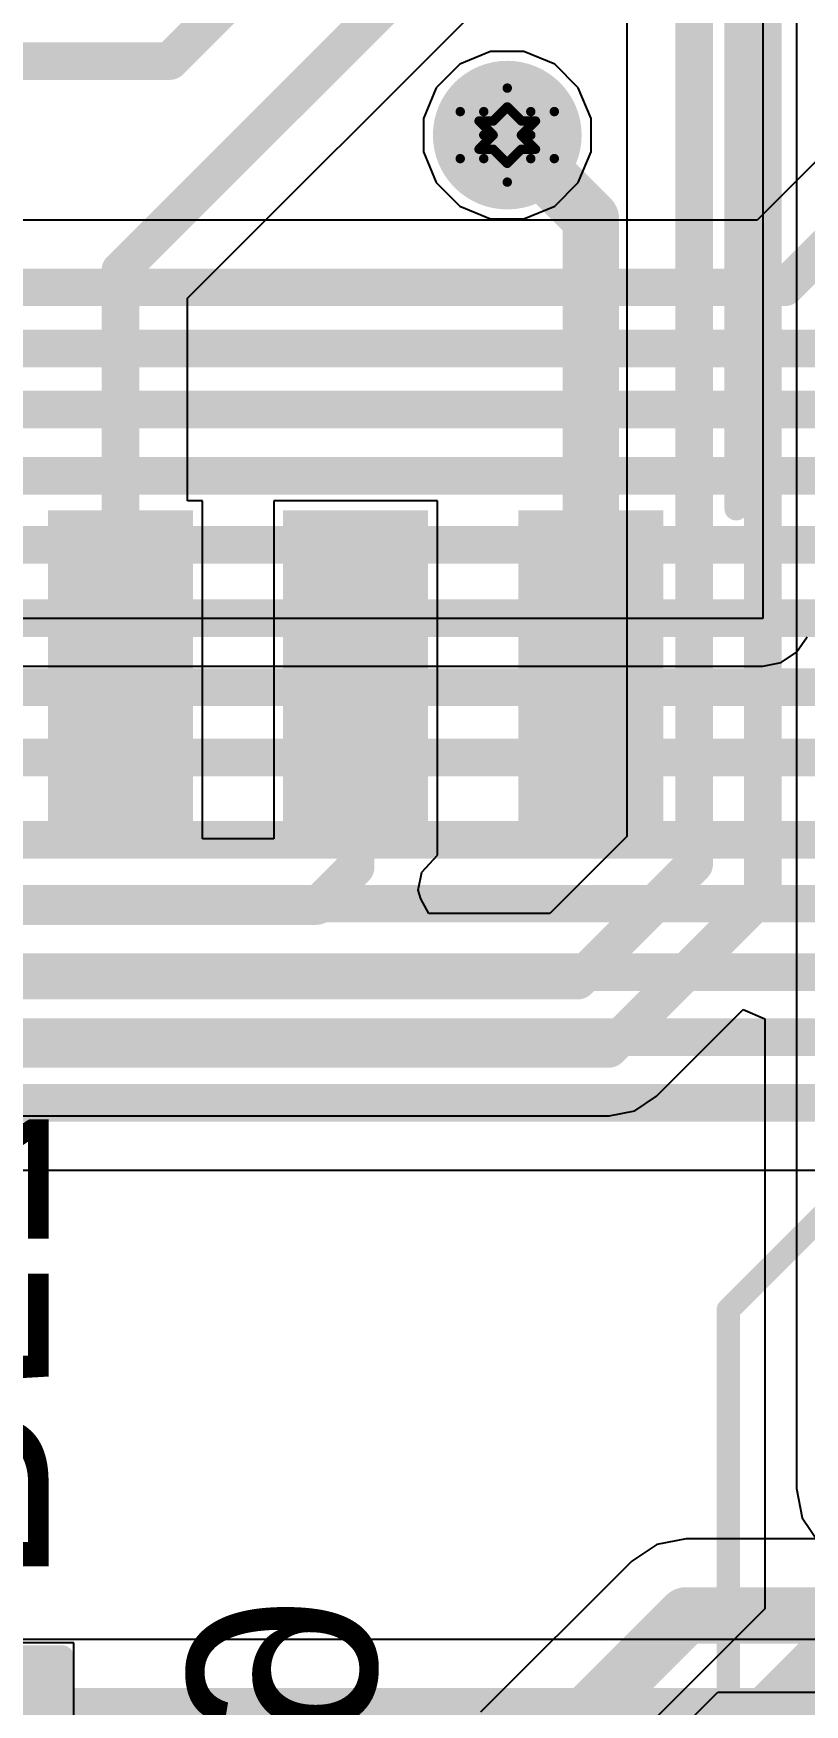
# Model space of a CAD drawing. Header units: inches. Extents: x -2.7 to 10.9, y -2.9 to 7.4.
# Drawn here: x 0.1083 to 0.2722, y 0.389 to 0.7445 of the extents above; entities that cross this region are included whole.
import ezdxf

# ---------------------------------------------------------------- set-up
doc = ezdxf.new("R2010")
doc.units = ezdxf.units.IN
doc.header["$MEASUREMENT"] = 0
for name, color, linetype in [('Board Outline', 216, 'Continuous'), ('Bottom Layer', 5, 'Continuous'), ('Bottom Overlay', 54, 'Continuous'), ('Bottom Paste', 16, 'Continuous'), ('Bottom Solder', 6, 'Continuous'), ('Drill Drawing', 1, 'Continuous'), ('Layer 2', 16, 'Continuous'), ('Layer 3', 76, 'Continuous'), ('Top Layer', 1, 'Continuous'), ('Top Overlay', 2, 'Continuous'), ('Top Paste', 8, 'Continuous'), ('Top Solder', 216, 'Continuous'), ('Via Holes', 16, 'Continuous')]:
    doc.layers.add(name, color=color, linetype=linetype)
doc.styles.add('Arial', font='', dxfattribs={"height": 0.2})
doc.styles.get('Arial').set_extended_font_data('Arial')

# ---------------------------------------------------------------- blocks, each defined once
blk = doc.blocks.new('SOIC_8__208______43')
at = {"layer": 'Top Layer'}
for points in [[(-0.17362, 0.03642), (-0.11024, 0.03642), (-0.11024, 0.01358), (-0.17362, 0.01358)], [(-0.17362, -0.01358), (-0.11024, -0.01358), (-0.11024, -0.03642), (-0.17362, -0.03642)], [(-0.17362, -0.06358), (-0.11024, -0.06358), (-0.11024, -0.08642), (-0.17362, -0.08642)]]:
    blk.add_hatch(color=1, dxfattribs=at).paths.add_polyline_path(points)
at = {"layer": 'Top Paste'}
for points in [[(-0.17362, 0.03642), (-0.11024, 0.03642), (-0.11024, 0.01358), (-0.17362, 0.01358)], [(-0.17362, -0.01358), (-0.11024, -0.01358), (-0.11024, -0.03642), (-0.17362, -0.03642)], [(-0.17362, -0.06358), (-0.11024, -0.06358), (-0.11024, -0.08642), (-0.17362, -0.08642)]]:
    blk.add_hatch(color=8, dxfattribs=at).paths.add_polyline_path(points)
at = {"layer": 'Top Solder'}
for points in [[(-0.17762, 0.04042), (-0.10624, 0.04042), (-0.10624, 0.00958), (-0.17762, 0.00958)], [(-0.17762, -0.00958), (-0.10624, -0.00958), (-0.10624, -0.04042), (-0.17762, -0.04042)], [(-0.17762, -0.05958), (-0.10624, -0.05958), (-0.10624, -0.09042), (-0.17762, -0.09042)]]:
    blk.add_hatch(color=216, dxfattribs=at).paths.add_polyline_path(points)
at = {"layer": 'Top Overlay'}
blk.add_lwpolyline([(-0.10591, -0.10591, 0.005, 0.005, 0), (0.10591, -0.10591, 0.005, 0.005, 0)], format="xyseb", dxfattribs=at)
blk.add_lwpolyline([(-0.10716, -0.10591, 0.0025, 0.0025, 1), (-0.10466, -0.10591, 0.0025, 0.0025, 1)], format="xyseb", close=True, dxfattribs=at)
blk = doc.blocks.new('R___0603_B_162')
at = {"layer": 'Bottom Layer'}
for points in [[(-0.045, -0.0175), (-0.045, 0.0175), (-0.015, 0.0175), (-0.015, -0.0175)], [(0.015, -0.0175), (0.015, 0.0175), (0.045, 0.0175), (0.045, -0.0175)]]:
    blk.add_hatch(color=5, dxfattribs=at).paths.add_polyline_path(points)
at = {"layer": 'Bottom Paste'}
for points in [[(-0.045, -0.0175), (-0.045, 0.0175), (-0.015, 0.0175), (-0.015, -0.0175)], [(0.015, -0.0175), (0.015, 0.0175), (0.045, 0.0175), (0.045, -0.0175)]]:
    blk.add_hatch(color=16, dxfattribs=at).paths.add_polyline_path(points)
at = {"layer": 'Bottom Solder'}
for points in [[(-0.049, -0.0215), (-0.049, 0.0215), (-0.011, 0.0215), (-0.011, -0.0215)], [(0.011, -0.0215), (0.011, 0.0215), (0.049, 0.0215), (0.049, -0.0215)]]:
    blk.add_hatch(color=6, dxfattribs=at).paths.add_polyline_path(points)
at = {"layer": 'Bottom Overlay'}
for points in [[(-0.048, 0.021, 0.005, 0.005, 0), (-0.048, -0.021, 0.005, 0.005, 0)], [(-0.048, 0.021, 0.005, 0.005, 0), (0.048, 0.021, 0.005, 0.005, 0)], [(0.048, 0.021, 0.005, 0.005, 0), (0.048, -0.021, 0.005, 0.005, 0)], [(-0.048, -0.021, 0.005, 0.005, 0), (0.048, -0.021, 0.005, 0.005, 0)]]:
    blk.add_lwpolyline(points, format="xyseb", dxfattribs=at)
for points in [[(-0.04925, 0.021, 0.0025, 0.0025, 1), (-0.04675, 0.021, 0.0025, 0.0025, 1)], [(-0.04925, 0.021, 0.0025, 0.0025, 1), (-0.04675, 0.021, 0.0025, 0.0025, 1)], [(0.04675, 0.021, 0.0025, 0.0025, 1), (0.04925, 0.021, 0.0025, 0.0025, 1)], [(0.04675, 0.021, 0.0025, 0.0025, 1), (0.04925, 0.021, 0.0025, 0.0025, 1)], [(-0.04925, -0.021, 0.0025, 0.0025, 1), (-0.04675, -0.021, 0.0025, 0.0025, 1)], [(-0.04925, -0.021, 0.0025, 0.0025, 1), (-0.04675, -0.021, 0.0025, 0.0025, 1)], [(0.04675, -0.021, 0.0025, 0.0025, 1), (0.04925, -0.021, 0.0025, 0.0025, 1)], [(0.04675, -0.021, 0.0025, 0.0025, 1), (0.04925, -0.021, 0.0025, 0.0025, 1)]]:
    blk.add_lwpolyline(points, format="xyseb", close=True, dxfattribs=at)
blk = doc.blocks.new('S___23_B_216')
at = {"layer": 'Bottom Layer'}
for points in [[(-0.05354, 0.05748), (-0.02126, 0.05748), (-0.02126, 0.02126), (-0.05354, 0.02126)], [(0.02126, 0.05748), (0.05354, 0.05748), (0.05354, 0.02126), (0.02126, 0.02126)], [(-0.01614, -0.02126), (0.01614, -0.02126), (0.01614, -0.05748), (-0.01614, -0.05748)]]:
    blk.add_hatch(color=5, dxfattribs=at).paths.add_polyline_path(points)
at = {"layer": 'Bottom Paste'}
for points in [[(-0.05354, 0.05748), (-0.02126, 0.05748), (-0.02126, 0.02126), (-0.05354, 0.02126)], [(0.02126, 0.05748), (0.05354, 0.05748), (0.05354, 0.02126), (0.02126, 0.02126)], [(-0.01614, -0.02126), (0.01614, -0.02126), (0.01614, -0.05748), (-0.01614, -0.05748)]]:
    blk.add_hatch(color=16, dxfattribs=at).paths.add_polyline_path(points)
at = {"layer": 'Bottom Solder'}
for points in [[(-0.05754, 0.06148), (-0.01726, 0.06148), (-0.01726, 0.01726), (-0.05754, 0.01726)], [(0.01726, 0.06148), (0.05754, 0.06148), (0.05754, 0.01726), (0.01726, 0.01726)], [(-0.02014, -0.01726), (0.02014, -0.01726), (0.02014, -0.06148), (-0.02014, -0.06148)]]:
    blk.add_hatch(color=6, dxfattribs=at).paths.add_polyline_path(points)
at = {"layer": 'Bottom Overlay'}
for points in [[(-0.066, 0.051, 0.005, 0.005, 0), (-0.066, 0.041, 0.005, 0.005, 0)], [(-0.066, 0.051, 0.005, 0.005, 0), (-0.061, 0.046, 0.005, 0.005, 0)], [(-0.061, 0.046, 0.005, 0.005, 0), (-0.066, 0.041, 0.005, 0.005, 0)], [(-0.013, 0.031, 0.005, 0.005, 0), (0.013, 0.031, 0.005, 0.005, 0)], [(-0.061, 0.023, 0.005, 0.005, 0), (-0.061, -0.032, 0.005, 0.005, 0)], [(0.061, 0.023, 0.005, 0.005, 0), (0.061, -0.032, 0.005, 0.005, 0)], [(-0.061, -0.032, 0.005, 0.005, 0), (-0.022, -0.032, 0.005, 0.005, 0)], [(0.022, -0.032, 0.005, 0.005, 0), (0.061, -0.032, 0.005, 0.005, 0)]]:
    blk.add_lwpolyline(points, format="xyseb", dxfattribs=at)
for points in [[(-0.06725, 0.051, 0.0025, 0.0025, 1), (-0.06475, 0.051, 0.0025, 0.0025, 1)], [(-0.06725, 0.051, 0.0025, 0.0025, 1), (-0.06475, 0.051, 0.0025, 0.0025, 1)], [(-0.06225, 0.046, 0.0025, 0.0025, 1), (-0.05975, 0.046, 0.0025, 0.0025, 1)], [(-0.06225, 0.046, 0.0025, 0.0025, 1), (-0.05975, 0.046, 0.0025, 0.0025, 1)], [(-0.06725, 0.041, 0.0025, 0.0025, 1), (-0.06475, 0.041, 0.0025, 0.0025, 1)], [(-0.06725, 0.041, 0.0025, 0.0025, 1), (-0.06475, 0.041, 0.0025, 0.0025, 1)], [(-0.01425, 0.031, 0.0025, 0.0025, 1), (-0.01175, 0.031, 0.0025, 0.0025, 1)], [(0.01175, 0.031, 0.0025, 0.0025, 1), (0.01425, 0.031, 0.0025, 0.0025, 1)], [(-0.06225, 0.023, 0.0025, 0.0025, 1), (-0.05975, 0.023, 0.0025, 0.0025, 1)], [(0.05975, 0.023, 0.0025, 0.0025, 1), (0.06225, 0.023, 0.0025, 0.0025, 1)], [(-0.06225, -0.032, 0.0025, 0.0025, 1), (-0.05975, -0.032, 0.0025, 0.0025, 1)], [(-0.06225, -0.032, 0.0025, 0.0025, 1), (-0.05975, -0.032, 0.0025, 0.0025, 1)], [(-0.02325, -0.032, 0.0025, 0.0025, 1), (-0.02075, -0.032, 0.0025, 0.0025, 1)], [(0.02075, -0.032, 0.0025, 0.0025, 1), (0.02325, -0.032, 0.0025, 0.0025, 1)], [(0.05975, -0.032, 0.0025, 0.0025, 1), (0.06225, -0.032, 0.0025, 0.0025, 1)], [(0.05975, -0.032, 0.0025, 0.0025, 1), (0.06225, -0.032, 0.0025, 0.0025, 1)]]:
    blk.add_lwpolyline(points, format="xyseb", close=True, dxfattribs=at)

msp = doc.modelspace()

# ---------------------------------------------------------------- hatches: boundary and pattern name
at = {"layer": 'Bottom Layer'}
h = msp.add_hatch(color=5, dxfattribs=at)
edge = h.paths.add_edge_path()
edge.add_arc((0.209, 0.72288), 0.01181, 0, 360)
msp.add_hatch(color=5, dxfattribs=at).paths.add_polyline_path([(0.01063, 0.36226), (0.11087, 0.36226), (0.11087, 0.39614), (0.01063, 0.39614)])
at = {"layer": 'Bottom Solder'}
h = msp.add_hatch(color=6, dxfattribs=at)
edge = h.paths.add_edge_path()
edge.add_arc((0.209, 0.72288), 0.01581, 0, 360)
at = {"layer": 'Layer 2'}
h = msp.add_hatch(color=16, dxfattribs=at)
edge = h.paths.add_edge_path()
edge.add_arc((0.209, 0.72288), 0.01181, 0, 360)
at = {"layer": 'Layer 3'}
h = msp.add_hatch(color=76, dxfattribs=at)
edge = h.paths.add_edge_path()
edge.add_arc((0.209, 0.72288), 0.01181, 0, 360)
at = {"layer": 'Top Layer'}
h = msp.add_hatch(color=1, dxfattribs=at)
edge = h.paths.add_edge_path()
edge.add_arc((0.209, 0.72288), 0.01181, 0, 360)
at = {"layer": 'Top Solder'}
h = msp.add_hatch(color=216, dxfattribs=at)
edge = h.paths.add_edge_path()
edge.add_arc((0.209, 0.72288), 0.01581, 0, 360)
at = {"layer": 'Via Holes'}
h = msp.add_hatch(color=7, dxfattribs=at)
edge = h.paths.add_edge_path()
edge.add_arc((0.209, 0.72288), 0.00591, 0, 360)

# ---------------------------------------------------------------- linework, layer by layer
at = {"layer": 'Board Outline'}
msp.add_lwpolyline([(-2.49969, 1.37795, 0.005, 0.005, -0.740599), (2.8433, 0.25075, 0.005, 0.005, 0)], format="xyseb", dxfattribs=at)
at = {"layer": 'Bottom Layer'}
for p, q in [((0.34589, 0.78858), (0.26209, 0.70478)), ((0.26209, 0.70478), (0.10427, 0.70478)), ((0.02999, 0.50273), (0.34624, 0.50273)), ((0.24076, 0.42307), (0.23546, 0.41954)), ((0.247, 0.42431), (0.24076, 0.42307)), ((0.49539, 0.42431), (0.247, 0.42431)), ((0.23546, 0.41954), (0.20332, 0.38739)), ((0.11687, 0.40214), (0.06987, 0.40214)), ((0.11687, 0.36014), (0.11687, 0.40214)), ((0.23117, 0.3691), (0.25376, 0.39169)), ((0.25376, 0.39169), (0.50215, 0.39169))]:
    msp.add_line(p, q, dxfattribs=at)
for points in [[(0.268, 0.6905, 0.008, 0.008, 0), (0.4365, 0.859, 0.008, 0.008, 0)], [(0.09836, 0.6905, 0.008, 0.008, 0), (0.268, 0.6905, 0.008, 0.008, 0)], [(0.08983, 0.6775, 0.008, 0.008, 0), (0.27639, 0.6775, 0.008, 0.008, 0)], [(0.07898, 0.6645, 0.008, 0.008, 0), (0.28434, 0.6645, 0.008, 0.008, 0)], [(0.07247, 0.65038, 0.008, 0.008, 0), (0.29117, 0.65038, 0.008, 0.008, 0)], [(0.06596, 0.63575, 0.008, 0.008, 0), (0.29845, 0.63575, 0.008, 0.008, 0)], [(0.0595, 0.62013, 0.008, 0.008, 0), (0.30568, 0.62013, 0.008, 0.008, 0)], [(0.05418, 0.60543, 0.008, 0.008, 0), (0.31352, 0.60543, 0.008, 0.008, 0)], [(0.04463, 0.59046, 0.008, 0.008, 0), (0.32171, 0.59046, 0.008, 0.008, 0)], [(-0.17602, 0.573, 0.008, 0.008, 0), (0.33034, 0.573, 0.008, 0.008, 0)], [(-0.16907, 0.5594, 0.008, 0.008, 0), (0.3376, 0.5594, 0.008, 0.008, 0)], [(-0.16302, 0.54485, 0.008, 0.008, 0), (0.3434, 0.54485, 0.008, 0.008, 0)], [(-0.15606, 0.531, 0.008, 0.008, 0), (0.3525, 0.531, 0.008, 0.008, 0)], [(-0.14889, 0.517, 0.008, 0.008, 0), (0.35216, 0.517, 0.008, 0.008, 0)], [(0.21486, 0.37586, 0.012, 0.012, 0), (0.247, 0.408, 0.012, 0.012, 0)], [(0.247, 0.408, 0.012, 0.012, 0), (0.50215, 0.408, 0.012, 0.012, 0)]]:
    msp.add_lwpolyline(points, format="xyseb", dxfattribs=at)
for points in [[(0.266, 0.6905, 0.004, 0.004, 1), (0.27, 0.6905, 0.004, 0.004, 1)], [(0.266, 0.6905, 0.004, 0.004, 1), (0.27, 0.6905, 0.004, 0.004, 1)], [(0.244, 0.408, 0.006, 0.006, 1), (0.25, 0.408, 0.006, 0.006, 1)], [(0.244, 0.408, 0.006, 0.006, 1), (0.25, 0.408, 0.006, 0.006, 1)]]:
    msp.add_lwpolyline(points, format="xyseb", close=True, dxfattribs=at)
at = {"layer": 'Bottom Overlay'}
for points in [[(0.256, 0.473, 0.005, 0.005, 0), (0.52, 0.737, 0.005, 0.005, 0)], [(0.256, 0.45201, 0.005, 0.005, 0), (0.256, 0.473, 0.005, 0.005, 0)], [(0.256, 0.245, 0.005, 0.005, 0), (0.256, 0.473, 0.005, 0.005, 0)]]:
    msp.add_lwpolyline(points, format="xyseb", dxfattribs=at)
for points in [[(0.25475, 0.473, 0.0025, 0.0025, 1), (0.25725, 0.473, 0.0025, 0.0025, 1)], [(0.25475, 0.473, 0.0025, 0.0025, 1), (0.25725, 0.473, 0.0025, 0.0025, 1)], [(0.25475, 0.473, 0.0025, 0.0025, 1), (0.25725, 0.473, 0.0025, 0.0025, 1)], [(0.25475, 0.45201, 0.0025, 0.0025, 1), (0.25725, 0.45201, 0.0025, 0.0025, 1)]]:
    msp.add_lwpolyline(points, format="xyseb", close=True, dxfattribs=at)
at = {"layer": 'Drill Drawing'}
for points in [[(0.204, 0.72788, 0.002, 0.002, 0), (0.209, 0.73288, 0.002, 0.002, 0)], [(0.209, 0.73288, 0.002, 0.002, 0), (0.214, 0.72788, 0.002, 0.002, 0)], [(0.199, 0.72788, 0.002, 0.002, 0), (0.204, 0.72288, 0.002, 0.002, 0)], [(0.199, 0.72788, 0.002, 0.002, 0), (0.204, 0.72788, 0.002, 0.002, 0)], [(0.206, 0.72588, 0.002, 0.002, 0), (0.209, 0.72888, 0.002, 0.002, 0)], [(0.209, 0.72888, 0.002, 0.002, 0), (0.212, 0.72588, 0.002, 0.002, 0)], [(0.214, 0.72788, 0.002, 0.002, 0), (0.219, 0.72788, 0.002, 0.002, 0)], [(0.214, 0.72288, 0.002, 0.002, 0), (0.219, 0.72788, 0.002, 0.002, 0)], [(0.203, 0.72588, 0.002, 0.002, 0), (0.206, 0.72288, 0.002, 0.002, 0)], [(0.203, 0.72588, 0.002, 0.002, 0), (0.206, 0.72588, 0.002, 0.002, 0)], [(0.212, 0.72588, 0.002, 0.002, 0), (0.215, 0.72588, 0.002, 0.002, 0)], [(0.212, 0.72288, 0.002, 0.002, 0), (0.215, 0.72588, 0.002, 0.002, 0)], [(0.199, 0.71788, 0.002, 0.002, 0), (0.204, 0.72288, 0.002, 0.002, 0)], [(0.203, 0.71988, 0.002, 0.002, 0), (0.206, 0.72288, 0.002, 0.002, 0)], [(0.212, 0.72288, 0.002, 0.002, 0), (0.215, 0.71988, 0.002, 0.002, 0)], [(0.214, 0.72288, 0.002, 0.002, 0), (0.219, 0.71788, 0.002, 0.002, 0)], [(0.199, 0.71788, 0.002, 0.002, 0), (0.204, 0.71788, 0.002, 0.002, 0)], [(0.203, 0.71988, 0.002, 0.002, 0), (0.206, 0.71988, 0.002, 0.002, 0)], [(0.204, 0.71788, 0.002, 0.002, 0), (0.209, 0.71288, 0.002, 0.002, 0)], [(0.206, 0.71988, 0.002, 0.002, 0), (0.209, 0.71688, 0.002, 0.002, 0)], [(0.209, 0.71688, 0.002, 0.002, 0), (0.212, 0.71988, 0.002, 0.002, 0)], [(0.209, 0.71288, 0.002, 0.002, 0), (0.214, 0.71788, 0.002, 0.002, 0)], [(0.212, 0.71988, 0.002, 0.002, 0), (0.215, 0.71988, 0.002, 0.002, 0)], [(0.214, 0.71788, 0.002, 0.002, 0), (0.219, 0.71788, 0.002, 0.002, 0)]]:
    msp.add_lwpolyline(points, format="xyseb", dxfattribs=at)
for points in [[(0.2085, 0.73288, 0.001, 0.001, 1), (0.2095, 0.73288, 0.001, 0.001, 1)], [(0.2085, 0.73288, 0.001, 0.001, 1), (0.2095, 0.73288, 0.001, 0.001, 1)], [(0.1985, 0.72788, 0.001, 0.001, 1), (0.1995, 0.72788, 0.001, 0.001, 1)], [(0.1985, 0.72788, 0.001, 0.001, 1), (0.1995, 0.72788, 0.001, 0.001, 1)], [(0.2035, 0.72788, 0.001, 0.001, 1), (0.2045, 0.72788, 0.001, 0.001, 1)], [(0.2035, 0.72788, 0.001, 0.001, 1), (0.2045, 0.72788, 0.001, 0.001, 1)], [(0.2085, 0.72888, 0.001, 0.001, 1), (0.2095, 0.72888, 0.001, 0.001, 1)], [(0.2085, 0.72888, 0.001, 0.001, 1), (0.2095, 0.72888, 0.001, 0.001, 1)], [(0.2135, 0.72788, 0.001, 0.001, 1), (0.2145, 0.72788, 0.001, 0.001, 1)], [(0.2135, 0.72788, 0.001, 0.001, 1), (0.2145, 0.72788, 0.001, 0.001, 1)], [(0.2185, 0.72788, 0.001, 0.001, 1), (0.2195, 0.72788, 0.001, 0.001, 1)], [(0.2185, 0.72788, 0.001, 0.001, 1), (0.2195, 0.72788, 0.001, 0.001, 1)], [(0.2025, 0.72588, 0.001, 0.001, 1), (0.2035, 0.72588, 0.001, 0.001, 1)], [(0.2025, 0.72588, 0.001, 0.001, 1), (0.2035, 0.72588, 0.001, 0.001, 1)], [(0.2055, 0.72588, 0.001, 0.001, 1), (0.2065, 0.72588, 0.001, 0.001, 1)], [(0.2055, 0.72588, 0.001, 0.001, 1), (0.2065, 0.72588, 0.001, 0.001, 1)], [(0.2115, 0.72588, 0.001, 0.001, 1), (0.2125, 0.72588, 0.001, 0.001, 1)], [(0.2115, 0.72588, 0.001, 0.001, 1), (0.2125, 0.72588, 0.001, 0.001, 1)], [(0.2145, 0.72588, 0.001, 0.001, 1), (0.2155, 0.72588, 0.001, 0.001, 1)], [(0.2145, 0.72588, 0.001, 0.001, 1), (0.2155, 0.72588, 0.001, 0.001, 1)], [(0.2035, 0.72288, 0.001, 0.001, 1), (0.2045, 0.72288, 0.001, 0.001, 1)], [(0.2035, 0.72288, 0.001, 0.001, 1), (0.2045, 0.72288, 0.001, 0.001, 1)], [(0.2055, 0.72288, 0.001, 0.001, 1), (0.2065, 0.72288, 0.001, 0.001, 1)], [(0.2055, 0.72288, 0.001, 0.001, 1), (0.2065, 0.72288, 0.001, 0.001, 1)], [(0.2115, 0.72288, 0.001, 0.001, 1), (0.2125, 0.72288, 0.001, 0.001, 1)], [(0.2115, 0.72288, 0.001, 0.001, 1), (0.2125, 0.72288, 0.001, 0.001, 1)], [(0.2135, 0.72288, 0.001, 0.001, 1), (0.2145, 0.72288, 0.001, 0.001, 1)], [(0.2135, 0.72288, 0.001, 0.001, 1), (0.2145, 0.72288, 0.001, 0.001, 1)], [(0.1985, 0.71788, 0.001, 0.001, 1), (0.1995, 0.71788, 0.001, 0.001, 1)], [(0.1985, 0.71788, 0.001, 0.001, 1), (0.1995, 0.71788, 0.001, 0.001, 1)], [(0.2025, 0.71988, 0.001, 0.001, 1), (0.2035, 0.71988, 0.001, 0.001, 1)], [(0.2025, 0.71988, 0.001, 0.001, 1), (0.2035, 0.71988, 0.001, 0.001, 1)], [(0.2035, 0.71788, 0.001, 0.001, 1), (0.2045, 0.71788, 0.001, 0.001, 1)], [(0.2035, 0.71788, 0.001, 0.001, 1), (0.2045, 0.71788, 0.001, 0.001, 1)], [(0.2055, 0.71988, 0.001, 0.001, 1), (0.2065, 0.71988, 0.001, 0.001, 1)], [(0.2055, 0.71988, 0.001, 0.001, 1), (0.2065, 0.71988, 0.001, 0.001, 1)], [(0.2115, 0.71988, 0.001, 0.001, 1), (0.2125, 0.71988, 0.001, 0.001, 1)], [(0.2115, 0.71988, 0.001, 0.001, 1), (0.2125, 0.71988, 0.001, 0.001, 1)], [(0.2135, 0.71788, 0.001, 0.001, 1), (0.2145, 0.71788, 0.001, 0.001, 1)], [(0.2135, 0.71788, 0.001, 0.001, 1), (0.2145, 0.71788, 0.001, 0.001, 1)], [(0.2145, 0.71988, 0.001, 0.001, 1), (0.2155, 0.71988, 0.001, 0.001, 1)], [(0.2145, 0.71988, 0.001, 0.001, 1), (0.2155, 0.71988, 0.001, 0.001, 1)], [(0.2185, 0.71788, 0.001, 0.001, 1), (0.2195, 0.71788, 0.001, 0.001, 1)], [(0.2185, 0.71788, 0.001, 0.001, 1), (0.2195, 0.71788, 0.001, 0.001, 1)], [(0.2085, 0.71688, 0.001, 0.001, 1), (0.2095, 0.71688, 0.001, 0.001, 1)], [(0.2085, 0.71688, 0.001, 0.001, 1), (0.2095, 0.71688, 0.001, 0.001, 1)], [(0.2085, 0.71288, 0.001, 0.001, 1), (0.2095, 0.71288, 0.001, 0.001, 1)], [(0.2085, 0.71288, 0.001, 0.001, 1), (0.2095, 0.71288, 0.001, 0.001, 1)]]:
    msp.add_lwpolyline(points, format="xyseb", close=True, dxfattribs=at)
at = {"layer": 'Layer 2'}
for p, q in [((0.27048, 0.75884), (0.27048, 0.43502)), ((0.27048, 0.43502), (0.27172, 0.42878)), ((0.27172, 0.42878), (0.27525, 0.42349)), ((0.28931, 0.4029), (-0.05473, 0.4029))]:
    msp.add_line(p, q, dxfattribs=at)
msp.add_lwpolyline([(-0.05473, 0.38658, 0.012, 0.012, 0), (0.3919, 0.38658, 0.012, 0.012, 0)], format="xyseb", dxfattribs=at)
at = {"layer": 'Layer 3'}
for p, q in [((0.2633, 1.15794), (0.2633, 0.62008)), ((0.20546, 0.74069), (0.19891, 0.73798)), ((0.21254, 0.74069), (0.20546, 0.74069)), ((0.21909, 0.73798), (0.21254, 0.74069)), ((0.19891, 0.73798), (0.1939, 0.73297)), ((0.2241, 0.73297), (0.21909, 0.73798)), ((0.1939, 0.73297), (0.19119, 0.72642)), ((0.22681, 0.72642), (0.2241, 0.73297)), ((0.19119, 0.72642), (0.19119, 0.71934)), ((0.22681, 0.71934), (0.22681, 0.72642)), ((0.19119, 0.71934), (0.1939, 0.71279)), ((0.2241, 0.71279), (0.22681, 0.71934)), ((0.1939, 0.71279), (0.19891, 0.70778)), ((0.21909, 0.70778), (0.2241, 0.71279)), ((0.19891, 0.70778), (0.20546, 0.70507)), ((0.21254, 0.70507), (0.21909, 0.70778)), ((0.20546, 0.70507), (0.21254, 0.70507)), ((0.2633, 0.62008), (-0.309, 0.62008)), ((0.27051, 0.61287), (0.27272, 0.61618)), ((0.2672, 0.61066), (0.27051, 0.61287)), ((-0.02766, 0.60988), (0.2633, 0.60988)), ((0.2633, 0.60988), (0.2672, 0.61066))]:
    msp.add_line(p, q, dxfattribs=at)
at = {"layer": 'Top Layer'}
for p, q in [((0.23445, 0.81153), (0.23445, 0.57367)), ((0.14104, 0.68823), (0.21224, 0.75944)), ((0.14104, 0.64508), (0.14104, 0.68823)), ((0.14418, 0.64508), (0.14104, 0.64508)), ((0.14418, 0.57316), (0.14418, 0.64508)), ((0.19418, 0.64508), (0.15935, 0.64508)), ((0.15935, 0.64508), (0.15935, 0.57316)), ((0.19418, 0.5697), (0.19418, 0.64508)), ((0.15935, 0.57316), (0.14418, 0.57316)), ((0.23445, 0.57367), (0.21808, 0.5573)), ((0.19083, 0.56609), (0.19418, 0.5697)), ((0.19418, 0.5697), (0.19418, 0.5697)), ((0.19418, 0.5697), (0.19418, 0.5697)), ((0.19007, 0.5623), (0.19083, 0.56609)), ((0.19065, 0.56039), (0.19007, 0.5623)), ((0.1923, 0.5573), (0.19065, 0.56039)), ((0.21808, 0.5573), (0.1923, 0.5573)), ((0.24073, 0.51842), (0.25916, 0.53685)), ((0.25916, 0.53685), (0.26378, 0.53493)), ((0.26378, 0.53493), (0.26378, 0.40941)), ((0.2361, 0.51532), (0.24073, 0.51842)), ((-0.04774, 0.51424), (0.23063, 0.51424)), ((0.23063, 0.51424), (0.2361, 0.51532)), ((0.23063, 0.51424), (0.23063, 0.51424)), ((0.26378, 0.40941), (0.22107, 0.3667))]:
    msp.add_line(p, q, dxfattribs=at)
for points in [[(0.26334, 0.56121, 0.008, 0.008, 0), (0.26334, 1.9572, 0.008, 0.008, 0)], [(0.24872, 0.56776, 0.008, 0.008, 0), (0.24872, 0.81744, 0.008, 0.008, 0)], [(0.13726, 0.73863, 0.008, 0.008, 0), (0.17615, 0.77752, 0.008, 0.008, 0)], [(0.12676, 0.69414, 0.008, 0.008, 0), (0.20215, 0.76953, 0.008, 0.008, 0)], [(-0.08716, 0.73863, 0.008, 0.008, 0), (0.13726, 0.73863, 0.008, 0.008, 0)], [(0.209, 0.72288, 0.012, 0.012, 0), (0.22676, 0.70512, 0.012, 0.012, 0)], [(0.22676, 0.60739, 0.012, 0.012, 0), (0.22676, 0.70512, 0.012, 0.012, 0)], [(0.12676, 0.60739, 0.008, 0.008, 0), (0.12676, 0.69414, 0.008, 0.008, 0)], [(0.17676, 0.56715, 0.008, 0.008, 0), (0.17676, 0.60739, 0.008, 0.008, 0)], [(0.16851, 0.55889, 0.008, 0.008, 0), (0.17676, 0.56715, 0.008, 0.008, 0)], [(0.22399, 0.54302, 0.008, 0.008, 0), (0.24872, 0.56776, 0.008, 0.008, 0)], [(0.05836, 0.55889, 0.008, 0.008, 0), (0.16851, 0.55889, 0.008, 0.008, 0)], [(0.23063, 0.52851, 0.008, 0.008, 0), (0.26334, 0.56121, 0.008, 0.008, 0)], [(-0.03536, 0.54302, 0.008, 0.008, 0), (0.22399, 0.54302, 0.008, 0.008, 0)], [(-0.04774, 0.52851, 0.008, 0.008, 0), (0.23063, 0.52851, 0.008, 0.008, 0)], [(0.2274, 0.3514, 0.01, 0.01, 0), (0.27907, 0.40307, 0.01, 0.01, 0)]]:
    msp.add_lwpolyline(points, format="xyseb", dxfattribs=at)
for points in [[(0.13526, 0.73863, 0.004, 0.004, 1), (0.13926, 0.73863, 0.004, 0.004, 1)], [(0.13526, 0.73863, 0.004, 0.004, 1), (0.13926, 0.73863, 0.004, 0.004, 1)], [(0.206, 0.72288, 0.006, 0.006, 1), (0.212, 0.72288, 0.006, 0.006, 1)], [(0.22376, 0.70512, 0.006, 0.006, 1), (0.22976, 0.70512, 0.006, 0.006, 1)], [(0.22376, 0.70512, 0.006, 0.006, 1), (0.22976, 0.70512, 0.006, 0.006, 1)], [(0.12476, 0.69414, 0.004, 0.004, 1), (0.12876, 0.69414, 0.004, 0.004, 1)], [(0.12476, 0.69414, 0.004, 0.004, 1), (0.12876, 0.69414, 0.004, 0.004, 1)], [(0.22376, 0.60739, 0.006, 0.006, 1), (0.22976, 0.60739, 0.006, 0.006, 1)], [(0.12476, 0.60739, 0.004, 0.004, 1), (0.12876, 0.60739, 0.004, 0.004, 1)], [(0.17476, 0.60739, 0.004, 0.004, 1), (0.17876, 0.60739, 0.004, 0.004, 1)], [(0.17476, 0.56715, 0.004, 0.004, 1), (0.17876, 0.56715, 0.004, 0.004, 1)], [(0.17476, 0.56715, 0.004, 0.004, 1), (0.17876, 0.56715, 0.004, 0.004, 1)], [(0.24672, 0.56776, 0.004, 0.004, 1), (0.25072, 0.56776, 0.004, 0.004, 1)], [(0.24672, 0.56776, 0.004, 0.004, 1), (0.25072, 0.56776, 0.004, 0.004, 1)], [(0.16651, 0.55889, 0.004, 0.004, 1), (0.17051, 0.55889, 0.004, 0.004, 1)], [(0.16651, 0.55889, 0.004, 0.004, 1), (0.17051, 0.55889, 0.004, 0.004, 1)], [(0.26134, 0.56121, 0.004, 0.004, 1), (0.26534, 0.56121, 0.004, 0.004, 1)], [(0.26134, 0.56121, 0.004, 0.004, 1), (0.26534, 0.56121, 0.004, 0.004, 1)], [(0.22199, 0.54302, 0.004, 0.004, 1), (0.22599, 0.54302, 0.004, 0.004, 1)], [(0.22199, 0.54302, 0.004, 0.004, 1), (0.22599, 0.54302, 0.004, 0.004, 1)], [(0.22863, 0.52851, 0.004, 0.004, 1), (0.23263, 0.52851, 0.004, 0.004, 1)], [(0.22863, 0.52851, 0.004, 0.004, 1), (0.23263, 0.52851, 0.004, 0.004, 1)]]:
    msp.add_lwpolyline(points, format="xyseb", close=True, dxfattribs=at)

# ---------------------------------------------------------------- block references
at = {"rotation": 90}
for name, p in [('SOIC_8__208______43', (0.15176, 0.74932)), ('S___23_B_216', (0.06396, 0.7803)), ('R___0603_B_162', (0.09337, 0.35114))]:
    msp.add_blockref(name, p, dxfattribs=at)

# ---------------------------------------------------------------- texts
at = {"layer": 'Bottom Overlay', "style": 'Arial', "text_generation_flag": 2}
for s, p in [('R57', (0.07149, 0.41382)), ('C69', (0.1411, 0.30993))]:
    msp.add_text(s, height=0.04, rotation=270, dxfattribs=at).set_placement(p)

doc.saveas('drawing.dxf')
